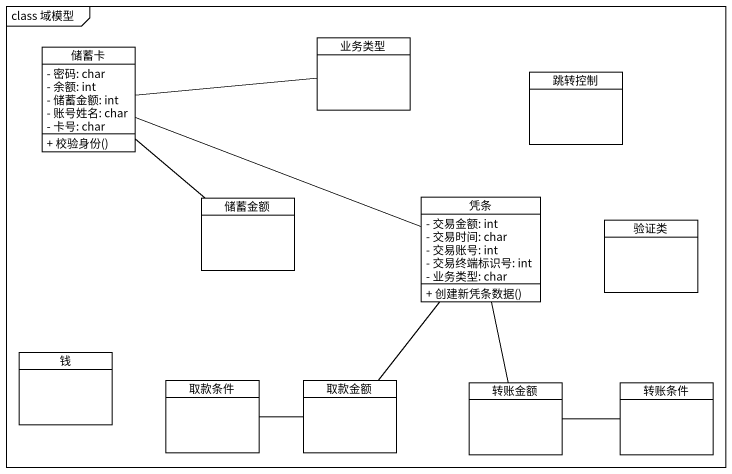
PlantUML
@startuml
mainframe class 域模型
hide circle
hide empty members
skinparam classAttributeIconSize 0
class 储蓄卡 {
  - 密码: char
  - 余额: int
  - 储蓄金额: int
  - 账号姓名: char
  - 卡号: char
  + 校验身份()
}
class 业务类型
class 跳转控制
class 储蓄金额
class 凭条 {
  - 交易金额: int
  - 交易时间: char
  - 交易账号: int
  - 交易终端标识号: int
  - 业务类型: char
  + 创建新凭条数据()
}
class 验证类
class 钱
class 取款条件
class 取款金额
class 转账金额
class 转账条件
储蓄卡 -right- 业务类型
储蓄卡 -- 储蓄金额
储蓄卡 -right- 凭条
凭条 -- 取款金额
凭条 -- 转账金额
取款条件 -right- 取款金额
转账金额 -right- 转账条件
@enduml
